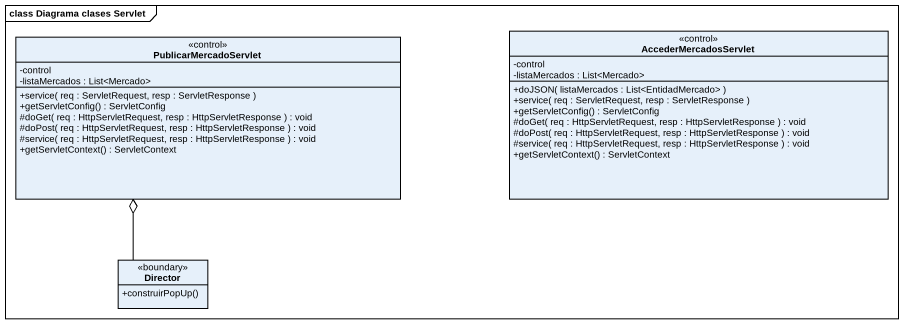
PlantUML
@startuml
mainframe class Diagrama clases Servlet
hide circle
hide empty members
skinparam classAttributeIconSize 0
class PublicarMercadoServlet <<control>> {
  -control
  -listaMercados : List<Mercado>
  +service( req : ServletRequest, resp : ServletResponse )
  +getServletConfig() : ServletConfig
  #doGet( req : HttpServletRequest, resp : HttpServletResponse ) : void
  #doPost( req : HttpServletRequest, resp : HttpServletResponse ) : void
  #service( req : HttpServletRequest, resp : HttpServletResponse ) : void
  +getServletContext() : ServletContext
}
class AccederMercadosServlet <<control>> {
  -control
  -listaMercados : List<Mercado>
  +doJSON( listaMercados : List<EntidadMercado> )
  +service( req : ServletRequest, resp : ServletResponse )
  +getServletConfig() : ServletConfig
  #doGet( req : HttpServletRequest, resp : HttpServletResponse ) : void
  #doPost( req : HttpServletRequest, resp : HttpServletResponse ) : void
  #service( req : HttpServletRequest, resp : HttpServletResponse ) : void
  +getServletContext() : ServletContext
}
class Director <<boundary>> {
  +construirPopUp()
}
PublicarMercadoServlet o-- Director
@enduml
